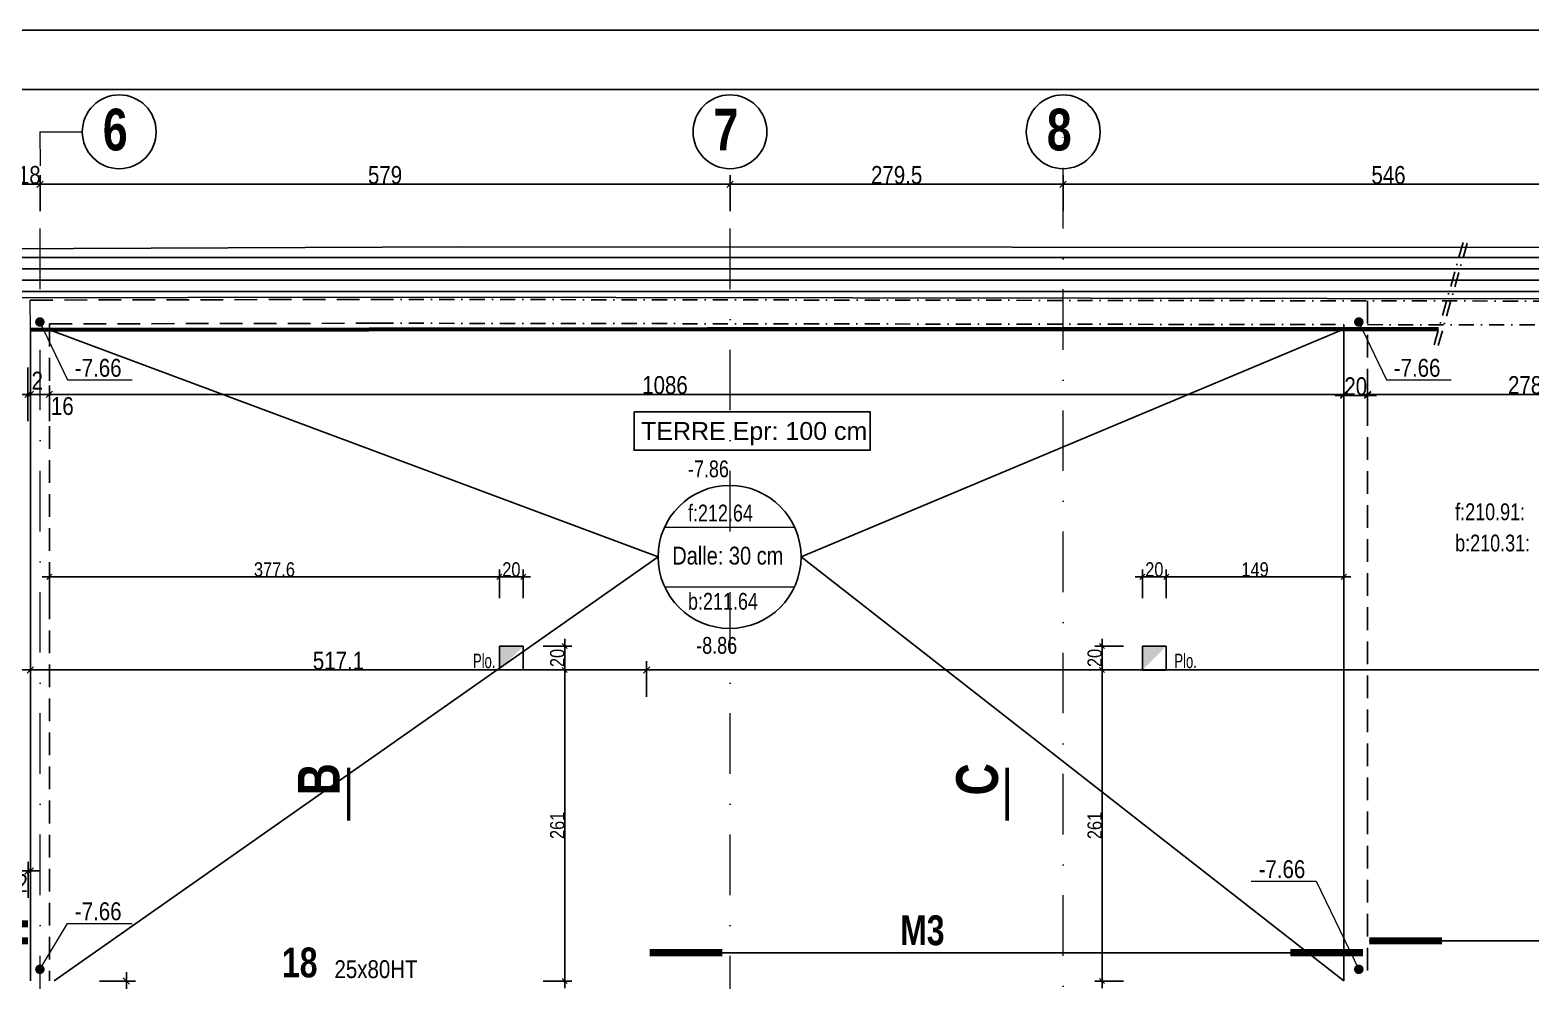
# Model space of a CAD drawing. Header units: millimetres. Extents: x 0 to 22237, y -21919 to -17719.
# Drawn here: x 17707 to 18966, y -18517 to -17719 of the extents above; entities that cross this region are included whole.
import ezdxf
from ezdxf.enums import TextEntityAlignment as Align

# ---------------------------------------------------------------- set-up
doc = ezdxf.new("R2010")
doc.units = ezdxf.units.MM
for name, pattern in [('CACHEX2', [19.05, 12.7, -6.35]), ('TIRETPT2', [12.7, 6.35, -3.175, 0, -3.175]), ('TIRETPTX2', [50.8, 25.4, -12.7, 0, -12.7])]:
    doc.linetypes.add(name, pattern=pattern)
for name, color, linetype in [('01-Cad  2', 1, 'Continuous'), ('01_cote_gen', 4, 'Continuous'), ('01_linteaux', 2, 'Continuous'), ('01_poch_murs', 253, 'Continuous'), ('01_resv', 32, 'Continuous'), ('01_texte', 230, 'Continuous'), ('AA_COTES', 2, 'Continuous')]:
    doc.layers.add(name, color=color, linetype=linetype)
for name, color, linetype, lineweight in [('01_murs_coup', 5, 'Continuous', 60), ('01_PIEUX', 5, 'Continuous', 60), ('01_tram_axes', 2, 'TIRETPTX2', 9)]:
    doc.layers.add(name, color=color, linetype=linetype, lineweight=lineweight)
doc.styles.add('ARIAL NA', font='ARIALN.TTF')
doc.styles.add('Arial Narrow', font='ARIALN.TTF')
doc.styles.add('Eurostile', font='')
doc.styles.add('impact', font='impact.ttf')
doc.styles.add('MATTE_TXT', font='arial.ttf')
doc.styles.add('STYLE2', font='ARIALN.TTF')
doc.styles.get('Eurostile').set_extended_font_data('Eurostile')
doc.dimstyles.new('JB50', dxfattribs={"dimscale": 0.1, "dimtxt": 150, "dimasz": 15, "dimexe": 0.1, "dimexo": 0.1, "dimgap": 0.09, "dimtad": 1, "dimdec": 1, "dimdsep": 46, "dimtxsty": 'STYLE2', "dimblk1": 'BOND_G', "dimblk2": 'BOND_D', "dimsah": 1, "dimcen": 1.5, "dimdle": 0.01, "dimse1": 1, "dimse2": 1, "dimclrd": 4, "dimclre": 2, "dimclrt": 6, "dimazin": 2, "dimtfac": 2.333333, "dimtdec": 1, "dimtix": 1, "dimtmove": 2, "dimatfit": 3, "dimldrblk": 'BOND_G', "dimfxl": 1, "dimtolj": 1, "dimtzin": 0, "dimarcsym": 0})
doc.dimstyles.new('JB50res', dxfattribs={"dimscale": 0.1, "dimtxt": 120, "dimasz": 12, "dimexe": 0.1, "dimexo": 0.1, "dimgap": 0.09, "dimtad": 1, "dimdec": 1, "dimdsep": 46, "dimtxsty": 'STYLE2', "dimblk1": 'BOND_G', "dimblk2": 'BOND_D', "dimsah": 1, "dimcen": 1.5, "dimdle": 0.01, "dimse1": 1, "dimse2": 1, "dimclrd": 4, "dimclre": 2, "dimclrt": 6, "dimazin": 2, "dimtfac": 2.333333, "dimtdec": 1, "dimtix": 1, "dimtmove": 2, "dimatfit": 3, "dimldrblk": 'BOND_G', "dimfxl": 1, "dimtolj": 1, "dimtzin": 0, "dimarcsym": 0})
pattern_1 = [(180, (2504.089, -18786.225), (-2e-15, -9.525), [])]

# ---------------------------------------------------------------- blocks, each defined once
blk = doc.blocks.new('BOND_G')
at = {"layer": 'AA_COTES', "color": 0}
for p, q in [((0, -5), (0, 15)), ((5, 0), (-5, 0)), ((1.77, 1.77), (-1.77, -1.77))]:
    blk.add_line(p, q, dxfattribs=at)
blk = doc.blocks.new('BOND_D')
at = {"layer": 'AA_COTES', "color": 0}
for p, q in [((5, 0), (-5, 0)), ((-1.77, -1.77), (1.77, 1.77)), ((0, 5), (0, -15))]:
    blk.add_line(p, q, dxfattribs=at)
blk = doc.blocks.new('*D1650')
at = {"layer": '01_cote_gen', "color": 4, "lineweight": -2, "transparency": 16777216}
blk.add_line((18575.2, -17848.4), (19118.2, -17848.4), dxfattribs=at)
at = {"layer": 'Defpoints', "color": 0, "transparency": 16777216}
for p in [(19119.7, -17848.4), (18573.7, -17870.9), (19119.7, -17877.6)]:
    blk.add_point(p, dxfattribs=at)
at = {"layer": '01_cote_gen', "color": 4, "lineweight": -2, "transparency": 16777216, "xscale": 1.5, "yscale": 1.5, "zscale": 1.5, "rotation": 180}
blk.add_blockref('BOND_G', (18573.7, -17848.4), dxfattribs=at)
at = {"layer": '01_cote_gen', "color": 4, "lineweight": -2, "transparency": 16777216, "xscale": 1.5, "yscale": 1.5, "zscale": 1.5}
blk.add_blockref('BOND_D', (19119.7, -17848.4), dxfattribs=at)
at = {"layer": '01_cote_gen', "color": 6, "transparency": 16777216, "insert": (18846.7, -17840.7), "char_height": 15, "attachment_point": 5, "style": 'STYLE2'}
blk.add_mtext('\\A1;546', dxfattribs=at)
blk = doc.blocks.new('*D1642')
at = {"layer": '01_cote_gen', "color": 4, "lineweight": -2, "transparency": 16777216}
blk.add_line((17716.7, -17848.4), (18292.7, -17848.4), dxfattribs=at)
at = {"layer": 'Defpoints', "color": 0, "transparency": 16777216}
for p in [(18294.2, -17848.4), (17715.2, -17934.4), (18294.2, -17934.4)]:
    blk.add_point(p, dxfattribs=at)
at = {"layer": '01_cote_gen', "color": 4, "lineweight": -2, "transparency": 16777216, "xscale": 1.5, "yscale": 1.5, "zscale": 1.5, "rotation": 180}
blk.add_blockref('BOND_G', (17715.2, -17848.4), dxfattribs=at)
at = {"layer": '01_cote_gen', "color": 4, "lineweight": -2, "transparency": 16777216, "xscale": 1.5, "yscale": 1.5, "zscale": 1.5}
blk.add_blockref('BOND_D', (18294.2, -17848.4), dxfattribs=at)
at = {"layer": '01_cote_gen', "color": 6, "transparency": 16777216, "insert": (18004.7, -17840.7), "char_height": 15, "attachment_point": 5, "style": 'STYLE2'}
blk.add_mtext('\\A1;579', dxfattribs=at)
blk = doc.blocks.new('*D1643')
at = {"layer": '01_cote_gen', "color": 4, "lineweight": -2, "transparency": 16777216}
blk.add_line((17698.7, -17848.4), (17713.7, -17848.4), dxfattribs=at)
at = {"layer": 'Defpoints', "color": 0, "transparency": 16777216}
for p in [(17715.2, -17848.4), (17715.2, -17855.9), (17697.2, -17870.9)]:
    blk.add_point(p, dxfattribs=at)
at = {"layer": '01_cote_gen', "color": 4, "lineweight": -2, "transparency": 16777216, "xscale": 1.5, "yscale": 1.5, "zscale": 1.5, "rotation": 180}
blk.add_blockref('BOND_G', (17697.2, -17848.4), dxfattribs=at)
at = {"layer": '01_cote_gen', "color": 4, "lineweight": -2, "transparency": 16777216, "xscale": 1.5, "yscale": 1.5, "zscale": 1.5}
blk.add_blockref('BOND_D', (17715.2, -17848.4), dxfattribs=at)
at = {"layer": '01_cote_gen', "color": 6, "transparency": 16777216, "insert": (17706.2, -17840.7), "char_height": 15, "attachment_point": 5, "style": 'STYLE2'}
blk.add_mtext('\\A1;18', dxfattribs=at)
blk = doc.blocks.new('*D1644')
at = {"layer": '01_cote_gen', "color": 4, "lineweight": -2, "transparency": 16777216}
blk.add_line((18295.7, -17848.4), (18572.2, -17848.4), dxfattribs=at)
at = {"layer": 'Defpoints', "color": 0, "transparency": 16777216}
for p in [(18573.7, -17848.4), (18294.2, -17860.5), (18573.7, -17860.5)]:
    blk.add_point(p, dxfattribs=at)
at = {"layer": '01_cote_gen', "color": 4, "lineweight": -2, "transparency": 16777216, "xscale": 1.5, "yscale": 1.5, "zscale": 1.5, "rotation": 180}
blk.add_blockref('BOND_G', (18294.2, -17848.4), dxfattribs=at)
at = {"layer": '01_cote_gen', "color": 4, "lineweight": -2, "transparency": 16777216, "xscale": 1.5, "yscale": 1.5, "zscale": 1.5}
blk.add_blockref('BOND_D', (18573.7, -17848.4), dxfattribs=at)
at = {"layer": '01_cote_gen', "color": 6, "transparency": 16777216, "insert": (18434, -17840.7), "char_height": 15, "attachment_point": 5, "style": 'STYLE2'}
blk.add_mtext('\\A1;279.5', dxfattribs=at)
blk = doc.blocks.new('*D1645')
at = {"layer": '01_cote_gen', "color": 4, "lineweight": -2, "transparency": 16777216}
blk.add_line((16313.7, -18424.6), (17703.7, -18424.6), dxfattribs=at)
at = {"layer": 'Defpoints', "color": 0, "transparency": 16777216}
for p in [(17705.2, -18424.6), (17705.2, -18467.6), (16312.2, -18477.1)]:
    blk.add_point(p, dxfattribs=at)
at = {"layer": '01_cote_gen', "color": 4, "lineweight": -2, "transparency": 16777216, "xscale": 1.5, "yscale": 1.5, "zscale": 1.5, "rotation": 180}
blk.add_blockref('BOND_G', (16312.2, -18424.6), dxfattribs=at)
at = {"layer": '01_cote_gen', "color": 4, "lineweight": -2, "transparency": 16777216, "xscale": 1.5, "yscale": 1.5, "zscale": 1.5}
blk.add_blockref('BOND_D', (17705.2, -18424.6), dxfattribs=at)
at = {"layer": '01_cote_gen', "color": 6, "transparency": 16777216, "insert": (17008.7, -18416.9), "char_height": 15, "attachment_point": 5, "style": 'STYLE2'}
blk.add_mtext('\\A1;1393', dxfattribs=at)
blk = doc.blocks.new('*D1576')
at = {"layer": '01_cote_gen', "color": 4, "lineweight": -2, "transparency": 16777216}
for p, q in [((17703.7, -18424.6), (17702.2, -18424.6)), ((17707.2, -18424.6), (17705.2, -18424.6)), ((17708.7, -18424.6), (17710.2, -18424.6))]:
    blk.add_line(p, q, dxfattribs=at)
at = {"layer": 'Defpoints', "color": 0, "transparency": 16777216}
for p in [(17705.2, -18424.6), (17705.2, -18436.3), (17707.2, -18436.3)]:
    blk.add_point(p, dxfattribs=at)
at = {"layer": '01_cote_gen', "color": 4, "lineweight": -2, "transparency": 16777216, "xscale": 1.5, "yscale": 1.5, "zscale": 1.5}
blk.add_blockref('BOND_D', (17705.2, -18424.6), dxfattribs=at)
at = {"layer": '01_cote_gen', "color": 4, "lineweight": -2, "transparency": 16777216, "xscale": 1.5, "yscale": 1.5, "zscale": 1.5, "rotation": 180}
blk.add_blockref('BOND_G', (17707.2, -18424.6), dxfattribs=at)
at = {"layer": '01_cote_gen', "color": 6, "transparency": 16777216, "insert": (17700.2, -18434.9), "char_height": 15, "attachment_point": 5, "style": 'STYLE2'}
blk.add_mtext('\\A1;2', dxfattribs=at)
blk = doc.blocks.new('*D1691')
at = {"layer": '01_cote_gen', "color": 4, "lineweight": -2, "transparency": 16777216}
blk.add_line((17787.7, -18518.5), (17787.7, -18540.5), dxfattribs=at)
at = {"layer": 'Defpoints', "color": 0, "transparency": 16777216}
for p in [(17776, -18517), (17776, -18542), (17787.7, -18542)]:
    blk.add_point(p, dxfattribs=at)
at = {"layer": '01_cote_gen', "color": 4, "lineweight": -2, "transparency": 16777216, "xscale": 1.5, "yscale": 1.5, "zscale": 1.5}
for name, p, rotation in [('BOND_G', (17787.7, -18517), 90), ('BOND_D', (17787.7, -18542), 270)]:
    blk.add_blockref(name, p, dxfattribs=dict(at, rotation=rotation))
at = {"layer": '01_cote_gen', "color": 6, "transparency": 16777216, "insert": (17804, -18565.2), "char_height": 15, "attachment_point": 5, "rotation": 90, "style": 'STYLE2'}
blk.add_mtext('\\A1;25', dxfattribs=at)
blk = doc.blocks.new('*D1720')
at = {"layer": '01_cote_gen', "color": 4, "lineweight": -2, "transparency": 16777216}
blk.add_line((17690.5, -18024.7), (17703.6, -18024.7), dxfattribs=at)
at = {"layer": 'Defpoints', "color": 0, "transparency": 16777216}
for p in [(17689, -18021.2), (17705.1, -18021.2), (17705.1, -18024.7)]:
    blk.add_point(p, dxfattribs=at)
at = {"layer": '01_cote_gen', "color": 4, "lineweight": -2, "transparency": 16777216, "xscale": 1.5, "yscale": 1.5, "zscale": 1.5, "rotation": 180}
blk.add_blockref('BOND_G', (17689, -18024.7), dxfattribs=at)
at = {"layer": '01_cote_gen', "color": 4, "lineweight": -2, "transparency": 16777216, "xscale": 1.5, "yscale": 1.5, "zscale": 1.5}
blk.add_blockref('BOND_D', (17705.1, -18024.7), dxfattribs=at)
at = {"layer": '01_cote_gen', "color": 6, "lineweight": 0, "transparency": 16777216, "insert": (17678.9, -18034.1), "char_height": 15, "attachment_point": 5, "style": 'STYLE2'}
blk.add_mtext('\\A1;16', dxfattribs=at)
blk = doc.blocks.new('*D1721')
at = {"layer": '01_cote_gen', "color": 4, "lineweight": -2, "transparency": 16777216}
blk.add_line((17708.6, -18024.7), (17721.6, -18024.7), dxfattribs=at)
at = {"layer": 'Defpoints', "color": 0, "transparency": 16777216}
for p in [(17707.1, -18029.6), (17723.1, -18024.7), (17723.1, -18029.6)]:
    blk.add_point(p, dxfattribs=at)
at = {"layer": '01_cote_gen', "color": 4, "lineweight": -2, "transparency": 16777216, "xscale": 1.5, "yscale": 1.5, "zscale": 1.5, "rotation": 180}
blk.add_blockref('BOND_G', (17707.1, -18024.7), dxfattribs=at)
at = {"layer": '01_cote_gen', "color": 4, "lineweight": -2, "transparency": 16777216, "xscale": 1.5, "yscale": 1.5, "zscale": 1.5}
blk.add_blockref('BOND_D', (17723.1, -18024.7), dxfattribs=at)
at = {"layer": '01_cote_gen', "color": 6, "lineweight": 0, "transparency": 16777216, "insert": (17733.9, -18034.6), "char_height": 15, "attachment_point": 5, "style": 'STYLE2'}
blk.add_mtext('\\A1;16', dxfattribs=at)
blk = doc.blocks.new('*D1620')
at = {"layer": '01_cote_gen', "color": 4, "lineweight": -2, "transparency": 16777216}
for p, q in [((17703.6, -18024.7), (17702.1, -18024.7)), ((17705.1, -18024.7), (17707.1, -18024.7)), ((17708.6, -18024.7), (17710.1, -18024.7))]:
    blk.add_line(p, q, dxfattribs=at)
at = {"layer": 'Defpoints', "color": 0, "transparency": 16777216}
for p in [(17705.1, -18020.9), (17707.1, -18020.9), (17707.1, -18024.7)]:
    blk.add_point(p, dxfattribs=at)
at = {"layer": '01_cote_gen', "color": 4, "lineweight": -2, "transparency": 16777216, "xscale": 1.5, "yscale": 1.5, "zscale": 1.5}
blk.add_blockref('BOND_G', (17705.1, -18024.7), dxfattribs=at)
at = {"layer": '01_cote_gen', "color": 4, "lineweight": -2, "transparency": 16777216, "xscale": 1.5, "yscale": 1.5, "zscale": 1.5, "rotation": 180}
blk.add_blockref('BOND_D', (17707.1, -18024.7), dxfattribs=at)
at = {"layer": '01_cote_gen', "color": 6, "lineweight": 0, "transparency": 16777216, "insert": (17712.9, -18013.2), "char_height": 15, "attachment_point": 5, "style": 'STYLE2'}
blk.add_mtext('\\A1;2', dxfattribs=at)
blk = doc.blocks.new('*D1722')
at = {"layer": '01_cote_gen', "color": 4, "lineweight": -2, "transparency": 16777216}
blk.add_line((18810.7, -18025.6), (18827.7, -18025.6), dxfattribs=at)
at = {"layer": 'Defpoints', "color": 0, "transparency": 16777216}
for p in [(18829.2, -18025.6), (18829.2, -18068.9), (18809.2, -18085.3)]:
    blk.add_point(p, dxfattribs=at)
at = {"layer": '01_cote_gen', "color": 4, "lineweight": -2, "transparency": 16777216, "xscale": 1.5, "yscale": 1.5, "zscale": 1.5, "rotation": 180}
blk.add_blockref('BOND_G', (18809.2, -18025.6), dxfattribs=at)
at = {"layer": '01_cote_gen', "color": 4, "lineweight": -2, "transparency": 16777216, "xscale": 1.5, "yscale": 1.5, "zscale": 1.5}
blk.add_blockref('BOND_D', (18829.2, -18025.6), dxfattribs=at)
at = {"layer": '01_cote_gen', "color": 6, "lineweight": 0, "transparency": 16777216, "insert": (18819.2, -18018), "char_height": 15, "attachment_point": 5, "style": 'STYLE2'}
blk.add_mtext('\\A1;20', dxfattribs=at)
blk = doc.blocks.new('*D1723')
at = {"layer": '01_cote_gen', "color": 4, "lineweight": -2, "transparency": 16777216}
blk.add_line((18830.7, -18024.7), (19106.2, -18024.7), dxfattribs=at)
at = {"layer": 'Defpoints', "color": 0, "transparency": 16777216}
for p in [(19107.7, -18024.7), (18829.2, -18068.9), (19107.7, -18067.2)]:
    blk.add_point(p, dxfattribs=at)
at = {"layer": '01_cote_gen', "color": 4, "lineweight": -2, "transparency": 16777216, "xscale": 1.5, "yscale": 1.5, "zscale": 1.5, "rotation": 180}
blk.add_blockref('BOND_G', (18829.2, -18024.7), dxfattribs=at)
at = {"layer": '01_cote_gen', "color": 4, "lineweight": -2, "transparency": 16777216, "xscale": 1.5, "yscale": 1.5, "zscale": 1.5}
blk.add_blockref('BOND_D', (19107.7, -18024.7), dxfattribs=at)
at = {"layer": '01_cote_gen', "color": 6, "lineweight": 0, "transparency": 16777216, "insert": (18968.5, -18017), "char_height": 15, "attachment_point": 5, "style": 'STYLE2'}
blk.add_mtext('\\A1;278.6', dxfattribs=at)
blk = doc.blocks.new('*D1732')
at = {"layer": '01_cote_gen', "color": 4, "lineweight": -2, "transparency": 16777216}
blk.add_line((17724.6, -18024.7), (18807.7, -18024.7), dxfattribs=at)
at = {"layer": 'Defpoints', "color": 0, "transparency": 16777216}
for p in [(18809.2, -18024.7), (17723.1, -18047.2), (18809.2, -18060)]:
    blk.add_point(p, dxfattribs=at)
at = {"layer": '01_cote_gen', "color": 4, "lineweight": -2, "transparency": 16777216, "xscale": 1.5, "yscale": 1.5, "zscale": 1.5, "rotation": 180}
blk.add_blockref('BOND_G', (17723.1, -18024.7), dxfattribs=at)
at = {"layer": '01_cote_gen', "color": 4, "lineweight": -2, "transparency": 16777216, "xscale": 1.5, "yscale": 1.5, "zscale": 1.5}
blk.add_blockref('BOND_D', (18809.2, -18024.7), dxfattribs=at)
at = {"layer": '01_cote_gen', "color": 6, "transparency": 16777216, "insert": (18239.6, -18017), "char_height": 15, "attachment_point": 5, "style": 'STYLE2'}
blk.add_mtext('\\A1;1086', dxfattribs=at)
blk = doc.blocks.new('*D2934')
at = {"layer": '01_cote_gen', "color": 4, "lineweight": -2, "transparency": 16777216}
blk.add_line((18225.7, -18256), (19813.7, -18256), dxfattribs=at)
at = {"layer": 'Defpoints', "color": 0, "transparency": 16777216}
for p in [(19815.2, -18256), (19815.2, -18278.5), (18224.2, -18485.7)]:
    blk.add_point(p, dxfattribs=at)
at = {"layer": '01_cote_gen', "color": 4, "lineweight": -2, "transparency": 16777216, "xscale": 1.5, "yscale": 1.5, "zscale": 1.5, "rotation": 180}
blk.add_blockref('BOND_G', (18224.2, -18256), dxfattribs=at)
at = {"layer": '01_cote_gen', "color": 4, "lineweight": -2, "transparency": 16777216, "xscale": 1.5, "yscale": 1.5, "zscale": 1.5}
blk.add_blockref('BOND_D', (19815.2, -18256), dxfattribs=at)
at = {"layer": '01_cote_gen', "color": 6, "transparency": 16777216, "insert": (19019.7, -18248.3), "char_height": 15, "attachment_point": 5, "style": 'STYLE2'}
blk.add_mtext('\\A1;1591', dxfattribs=at)
blk = doc.blocks.new('*D3128')
at = {"layer": '01_resv', "color": 4, "lineweight": -2, "transparency": 16777216}
blk.add_line((17724.3, -18177.8), (18099.5, -18177.8), dxfattribs=at)
at = {"layer": 'Defpoints', "color": 0, "transparency": 16777216}
for p in [(17723.1, -18172.8), (18100.7, -18177.8), (18100.7, -18245.9)]:
    blk.add_point(p, dxfattribs=at)
at = {"layer": '01_resv', "color": 4, "lineweight": -2, "transparency": 16777216, "xscale": 1.2, "yscale": 1.2, "zscale": 1.2, "rotation": 180}
blk.add_blockref('BOND_G', (17723.1, -18177.8), dxfattribs=at)
at = {"layer": '01_resv', "color": 4, "lineweight": -2, "transparency": 16777216, "xscale": 1.2, "yscale": 1.2, "zscale": 1.2}
blk.add_blockref('BOND_D', (18100.7, -18177.8), dxfattribs=at)
at = {"layer": '01_resv', "color": 6, "transparency": 16777216, "insert": (17911.9, -18171.7), "char_height": 12, "attachment_point": 5, "style": 'STYLE2'}
blk.add_mtext('\\A1;377.6', dxfattribs=at)
blk = doc.blocks.new('*D3129')
at = {"layer": '01_resv', "color": 4, "lineweight": -2, "transparency": 16777216}
blk.add_line((18101.9, -18177.8), (18119.5, -18177.8), dxfattribs=at)
at = {"layer": 'Defpoints', "color": 0, "transparency": 16777216}
for p in [(18120.7, -18177.8), (18100.7, -18195.8), (18120.7, -18255.9)]:
    blk.add_point(p, dxfattribs=at)
at = {"layer": '01_resv', "color": 4, "lineweight": -2, "transparency": 16777216, "xscale": 1.2, "yscale": 1.2, "zscale": 1.2, "rotation": 180}
blk.add_blockref('BOND_G', (18100.7, -18177.8), dxfattribs=at)
at = {"layer": '01_resv', "color": 4, "lineweight": -2, "transparency": 16777216, "xscale": 1.2, "yscale": 1.2, "zscale": 1.2}
blk.add_blockref('BOND_D', (18120.7, -18177.8), dxfattribs=at)
at = {"layer": '01_resv', "color": 6, "transparency": 16777216, "insert": (18110.7, -18171.7), "char_height": 12, "attachment_point": 5, "style": 'STYLE2'}
blk.add_mtext('\\A1;20', dxfattribs=at)
blk = doc.blocks.new('*D3130')
at = {"layer": '01_resv', "color": 4, "lineweight": -2, "transparency": 16777216}
blk.add_line((18155.5, -18237.1), (18155.5, -18254.7), dxfattribs=at)
at = {"layer": 'Defpoints', "color": 0, "transparency": 16777216}
for p in [(18120.7, -18235.9), (18120.7, -18255.9), (18155.5, -18255.9)]:
    blk.add_point(p, dxfattribs=at)
at = {"layer": '01_resv', "color": 4, "lineweight": -2, "transparency": 16777216, "xscale": 1.2, "yscale": 1.2, "zscale": 1.2}
for name, p, rotation in [('BOND_G', (18155.5, -18235.9), 90), ('BOND_D', (18155.5, -18255.9), 270)]:
    blk.add_blockref(name, p, dxfattribs=dict(at, rotation=rotation))
at = {"layer": '01_resv', "color": 6, "transparency": 16777216, "insert": (18149.3, -18245.9), "char_height": 12, "attachment_point": 5, "rotation": 90, "style": 'STYLE2'}
blk.add_mtext('\\A1;20', dxfattribs=at)
blk = doc.blocks.new('*D3131')
at = {"layer": '01_resv', "color": 4, "lineweight": -2, "transparency": 16777216}
blk.add_line((18155.5, -18257.1), (18155.5, -18515.8), dxfattribs=at)
at = {"layer": 'Defpoints', "color": 0, "transparency": 16777216}
for p in [(18137.5, -18255.9), (18145.6, -18517), (18155.5, -18517)]:
    blk.add_point(p, dxfattribs=at)
at = {"layer": '01_resv', "color": 4, "lineweight": -2, "transparency": 16777216, "xscale": 1.2, "yscale": 1.2, "zscale": 1.2}
for name, p, rotation in [('BOND_G', (18155.5, -18255.9), 90), ('BOND_D', (18155.5, -18517), 270)]:
    blk.add_blockref(name, p, dxfattribs=dict(at, rotation=rotation))
at = {"layer": '01_resv', "color": 6, "transparency": 16777216, "insert": (18149.3, -18386.4), "char_height": 12, "attachment_point": 5, "rotation": 90, "style": 'STYLE2'}
blk.add_mtext('\\A1;261', dxfattribs=at)
blk = doc.blocks.new('*D3132')
at = {"layer": '01_resv', "color": 4, "lineweight": -2, "transparency": 16777216}
blk.add_line((18641.4, -18177.8), (18659, -18177.8), dxfattribs=at)
at = {"layer": 'Defpoints', "color": 0, "transparency": 16777216}
for p in [(18660.2, -18177.8), (18640.2, -18235.9), (18660.2, -18235.9)]:
    blk.add_point(p, dxfattribs=at)
at = {"layer": '01_resv', "color": 4, "lineweight": -2, "transparency": 16777216, "xscale": 1.2, "yscale": 1.2, "zscale": 1.2, "rotation": 180}
blk.add_blockref('BOND_G', (18640.2, -18177.8), dxfattribs=at)
at = {"layer": '01_resv', "color": 4, "lineweight": -2, "transparency": 16777216, "xscale": 1.2, "yscale": 1.2, "zscale": 1.2}
blk.add_blockref('BOND_D', (18660.2, -18177.8), dxfattribs=at)
at = {"layer": '01_resv', "color": 6, "transparency": 16777216, "insert": (18650.2, -18171.7), "char_height": 12, "attachment_point": 5, "style": 'STYLE2'}
blk.add_mtext('\\A1;20', dxfattribs=at)
blk = doc.blocks.new('*D3133')
at = {"layer": '01_resv', "color": 4, "lineweight": -2, "transparency": 16777216}
blk.add_line((18661.4, -18177.8), (18808, -18177.8), dxfattribs=at)
at = {"layer": 'Defpoints', "color": 0, "transparency": 16777216}
for p in [(18809.2, -18177.8), (18660.2, -18189.7), (18809.2, -18186.5)]:
    blk.add_point(p, dxfattribs=at)
at = {"layer": '01_resv', "color": 4, "lineweight": -2, "transparency": 16777216, "xscale": 1.2, "yscale": 1.2, "zscale": 1.2, "rotation": 180}
blk.add_blockref('BOND_G', (18660.2, -18177.8), dxfattribs=at)
at = {"layer": '01_resv', "color": 4, "lineweight": -2, "transparency": 16777216, "xscale": 1.2, "yscale": 1.2, "zscale": 1.2}
blk.add_blockref('BOND_D', (18809.2, -18177.8), dxfattribs=at)
at = {"layer": '01_resv', "color": 6, "transparency": 16777216, "insert": (18734.7, -18171.7), "char_height": 12, "attachment_point": 5, "style": 'STYLE2'}
blk.add_mtext('\\A1;149', dxfattribs=at)
blk = doc.blocks.new('*D3134')
at = {"layer": '01_resv', "color": 4, "lineweight": -2, "transparency": 16777216}
blk.add_line((18606.3, -18515.8), (18606.3, -18257.2), dxfattribs=at)
at = {"layer": 'Defpoints', "color": 0, "transparency": 16777216}
for p in [(18606.3, -18256), (18660.2, -18256), (18629.3, -18517)]:
    blk.add_point(p, dxfattribs=at)
at = {"layer": '01_resv', "color": 4, "lineweight": -2, "transparency": 16777216, "xscale": 1.2, "yscale": 1.2, "zscale": 1.2}
for name, p, rotation in [('BOND_D', (18606.3, -18256), 90), ('BOND_G', (18606.3, -18517), 270)]:
    blk.add_blockref(name, p, dxfattribs=dict(at, rotation=rotation))
at = {"layer": '01_resv', "color": 6, "transparency": 16777216, "insert": (18600.2, -18386.5), "char_height": 12, "attachment_point": 5, "rotation": 90, "style": 'STYLE2'}
blk.add_mtext('\\A1;261', dxfattribs=at)
blk = doc.blocks.new('*D3135')
at = {"layer": '01_resv', "color": 4, "lineweight": -2, "transparency": 16777216}
blk.add_line((18606.3, -18254.8), (18606.3, -18237.1), dxfattribs=at)
at = {"layer": 'Defpoints', "color": 0, "transparency": 16777216}
for p in [(18606.3, -18235.9), (18640.2, -18235.9), (18624.3, -18256)]:
    blk.add_point(p, dxfattribs=at)
at = {"layer": '01_resv', "color": 4, "lineweight": -2, "transparency": 16777216, "xscale": 1.2, "yscale": 1.2, "zscale": 1.2}
for name, p, rotation in [('BOND_D', (18606.3, -18235.9), 90), ('BOND_G', (18606.3, -18256), 270)]:
    blk.add_blockref(name, p, dxfattribs=dict(at, rotation=rotation))
at = {"layer": '01_resv', "color": 6, "transparency": 16777216, "insert": (18600.2, -18245.9), "char_height": 12, "attachment_point": 5, "rotation": 90, "style": 'STYLE2'}
blk.add_mtext('\\A1;20', dxfattribs=at)
blk = doc.blocks.new('*D3422')
at = {"layer": '01_cote_gen', "color": 4, "lineweight": -2, "transparency": 16777216}
blk.add_line((17708.6, -18256), (18222.7, -18256), dxfattribs=at)
at = {"layer": 'Defpoints', "color": 0, "transparency": 16777216}
for p in [(18224.2, -18256), (17707.1, -18276.4), (18224.2, -18278.5)]:
    blk.add_point(p, dxfattribs=at)
at = {"layer": '01_cote_gen', "color": 4, "lineweight": -2, "transparency": 16777216, "xscale": 1.5, "yscale": 1.5, "zscale": 1.5, "rotation": 180}
blk.add_blockref('BOND_G', (17707.1, -18256), dxfattribs=at)
at = {"layer": '01_cote_gen', "color": 4, "lineweight": -2, "transparency": 16777216, "xscale": 1.5, "yscale": 1.5, "zscale": 1.5}
blk.add_blockref('BOND_D', (18224.2, -18256), dxfattribs=at)
at = {"layer": '01_cote_gen', "color": 6, "transparency": 16777216, "insert": (17965.6, -18248.3), "char_height": 15, "attachment_point": 5, "style": 'STYLE2'}
blk.add_mtext('\\A1;517.1', dxfattribs=at)

msp = doc.modelspace()

# ---------------------------------------------------------------- hatches: boundary and pattern name
at = {"layer": '01_poch_murs'}
h = msp.add_hatch(dxfattribs=at)
h.set_pattern_fill('ANSI31', color=256, scale=3, angle=135)
h.set_pattern_definition([(180, (2504.089, -18786.225), (-2e-15, -9.525), [])])
h.paths.add_polyline_path([(17697.14, -17902.47), (17118.14, -17904.97), (17118.14, -17946.69), (17491.19, -17944.06), (17697.14, -17943.64)])
h.paths.add_polyline_path([(17715.14, -17902.39), (17697.14, -17902.47), (17697.14, -17943.64), (17715.14, -17943.6)])
h.paths.add_polyline_path([(18294.14, -17901.25), (18067.19, -17900.87), (17715.14, -17902.39), (17715.14, -17943.6), (17999.19, -17943.02), (18294.14, -17943.02)])
h.paths.add_polyline_path([(18573.74, -17901.73), (18294.14, -17901.25), (18294.14, -17943.02), (18573.74, -17943.02)])
h.paths.add_polyline_path([(19119.74, -17902.65), (18573.74, -17901.73), (18573.74, -17943.02), (18834.36, -17943.02), (19119.74, -17943.96)])
h.paths.add_polyline_path([(19653.74, -17903.55), (19119.74, -17902.65), (19119.74, -17943.96), (19653.74, -17945.72)])
h.paths.add_polyline_path([(19933.74, -17904.03), (19653.74, -17903.55), (19653.74, -17945.72), (19672.09, -17945.78), (19933.74, -17945.59)])
h.paths.add_polyline_path([(20549.04, -17905.07), (19933.74, -17904.03), (19933.74, -17945.59), (20549.04, -17945.14)])
h.paths.add_polyline_path([(20696.74, -17905.32), (20549.04, -17905.07), (20549.04, -17945.14), (20696.74, -17945.03)])
h.paths.add_polyline_path([(21299.74, -17904.89), (20910.8, -17905.68), (20696.74, -17905.32), (20696.74, -17945.03), (20748.39, -17944.99), (21299.74, -17944.79)])
h.paths.add_polyline_path([(21317.74, -17904.85), (21299.74, -17904.89), (21299.74, -17944.79), (21317.74, -17944.79)])
h.paths.add_polyline_path([(19362, -17934.43), (19525.76, -17934.43), (19525.76, -17911.16), (19362, -17911.16)], flags=24)
h.paths.add_polyline_path([(22073.21, -17934.43), (22236.97, -17934.43), (22236.97, -17911.16), (22073.21, -17911.16)], flags=24)
h.paths.add_polyline_path([(21640.16, -17944.67), (21640.16, -17904.19), (21317.74, -17904.85), (21317.74, -17944.79)])
h = msp.add_hatch(dxfattribs=at)
h.set_pattern_fill('ANSI31', color=256, scale=3, angle=135)
h.set_pattern_definition([(180, (2504.089, -18786.225), (-2e-15, -9.525), [])])
h.paths.add_polyline_path([(17697.14, -17902.47), (17118.14, -17904.97), (17118.14, -17946.69), (17491.19, -17944.06), (17697.14, -17943.64)])
h.paths.add_polyline_path([(17715.14, -17902.39), (17697.14, -17902.47), (17697.14, -17943.64), (17715.14, -17943.6)])
h.paths.add_polyline_path([(18294.14, -17901.25), (18067.19, -17900.87), (17715.14, -17902.39), (17715.14, -17943.6), (17999.19, -17943.02), (18294.14, -17943.02)])
h.paths.add_polyline_path([(18573.74, -17901.73), (18294.14, -17901.25), (18294.14, -17943.02), (18573.74, -17943.02)])
h.paths.add_polyline_path([(19119.74, -17902.65), (18573.74, -17901.73), (18573.74, -17943.02), (18834.36, -17943.02), (19119.74, -17943.96)])
h.paths.add_polyline_path([(19653.74, -17903.55), (19119.74, -17902.65), (19119.74, -17943.96), (19653.74, -17945.72)])
h.paths.add_polyline_path([(19933.74, -17904.03), (19653.74, -17903.55), (19653.74, -17945.72), (19672.09, -17945.78), (19933.74, -17945.59)])
h.paths.add_polyline_path([(20549.04, -17905.07), (19933.74, -17904.03), (19933.74, -17945.59), (20549.04, -17945.14)])
h.paths.add_polyline_path([(20696.74, -17905.32), (20549.04, -17905.07), (20549.04, -17945.14), (20696.74, -17945.03)])
h.paths.add_polyline_path([(21299.74, -17904.89), (20910.8, -17905.68), (20696.74, -17905.32), (20696.74, -17945.03), (20748.39, -17944.99), (21299.74, -17944.79)])
h.paths.add_polyline_path([(21317.74, -17904.85), (21299.74, -17904.89), (21299.74, -17944.79), (21317.74, -17944.79)])
h.paths.add_polyline_path([(19362, -17934.43), (19525.76, -17934.43), (19525.76, -17911.16), (19362, -17911.16)], flags=24)
h.paths.add_polyline_path([(22073.21, -17934.43), (22236.97, -17934.43), (22236.97, -17911.16), (22073.21, -17911.16)], flags=24)
h.paths.add_polyline_path([(21640.16, -17944.67), (21640.16, -17904.19), (21317.74, -17904.85), (21317.74, -17944.79)])
h = msp.add_hatch(dxfattribs=at)
h.set_pattern_fill('ANSI31', color=256, scale=3, angle=135)
h.set_pattern_definition(pattern_1)
h.paths.add_polyline_path([(17697.14, -17902.47), (17118.14, -17904.97), (17118.14, -17946.69), (17491.19, -17944.06), (17697.14, -17943.64)])
h.paths.add_polyline_path([(17715.14, -17902.39), (17697.14, -17902.47), (17697.14, -17943.64), (17715.14, -17943.6)])
h.paths.add_polyline_path([(18294.14, -17901.25), (18067.19, -17900.87), (17715.14, -17902.39), (17715.14, -17943.6), (17999.19, -17943.02), (18294.14, -17943.02)])
h.paths.add_polyline_path([(18573.74, -17901.73), (18294.14, -17901.25), (18294.14, -17943.02), (18573.74, -17943.02)])
h.paths.add_polyline_path([(19119.74, -17902.65), (18573.74, -17901.73), (18573.74, -17943.02), (18834.36, -17943.02), (19119.74, -17943.96)])
h.paths.add_polyline_path([(19653.74, -17903.55), (19119.74, -17902.65), (19119.74, -17943.96), (19653.74, -17945.72)])
h.paths.add_polyline_path([(19933.74, -17904.03), (19653.74, -17903.55), (19653.74, -17945.72), (19672.09, -17945.78), (19933.74, -17945.59)])
h.paths.add_polyline_path([(20549.04, -17905.07), (19933.74, -17904.03), (19933.74, -17945.59), (20549.04, -17945.14)])
h.paths.add_polyline_path([(20696.74, -17905.32), (20549.04, -17905.07), (20549.04, -17945.14), (20696.74, -17945.03)])
h.paths.add_polyline_path([(21299.74, -17904.89), (20910.8, -17905.68), (20696.74, -17905.32), (20696.74, -17945.03), (20748.39, -17944.99), (21299.74, -17944.79)])
h.paths.add_polyline_path([(21317.74, -17904.85), (21299.74, -17904.89), (21299.74, -17944.79), (21317.74, -17944.79)])
h.paths.add_polyline_path([(19362, -17934.43), (19525.76, -17934.43), (19525.76, -17911.16), (19362, -17911.16)], flags=24)
h.paths.add_polyline_path([(22073.21, -17934.43), (22236.97, -17934.43), (22236.97, -17911.16), (22073.21, -17911.16)], flags=24)
h.paths.add_polyline_path([(21640.16, -17944.67), (21640.16, -17904.19), (21317.74, -17904.85), (21317.74, -17944.79)])
h = msp.add_hatch(dxfattribs=at)
h.set_pattern_fill('ANSI31', color=256, scale=3, angle=135)
h.set_pattern_definition(pattern_1)
h.paths.add_polyline_path([(17697.14, -17902.47), (17118.14, -17904.97), (17118.14, -17946.69), (17491.19, -17944.06), (17697.14, -17943.64)])
h.paths.add_polyline_path([(17715.14, -17902.39), (17697.14, -17902.47), (17697.14, -17943.64), (17715.14, -17943.6)])
h.paths.add_polyline_path([(18294.14, -17901.25), (18067.19, -17900.87), (17715.14, -17902.39), (17715.14, -17943.6), (17999.19, -17943.02), (18294.14, -17943.02)])
h.paths.add_polyline_path([(18573.74, -17901.73), (18294.14, -17901.25), (18294.14, -17943.02), (18573.74, -17943.02)])
h.paths.add_polyline_path([(19119.74, -17902.65), (18573.74, -17901.73), (18573.74, -17943.02), (18834.36, -17943.02), (19119.74, -17943.96)])
h.paths.add_polyline_path([(19653.74, -17903.55), (19119.74, -17902.65), (19119.74, -17943.96), (19653.74, -17945.72)])
h.paths.add_polyline_path([(19933.74, -17904.03), (19653.74, -17903.55), (19653.74, -17945.72), (19672.09, -17945.78), (19933.74, -17945.59)])
h.paths.add_polyline_path([(20549.04, -17905.07), (19933.74, -17904.03), (19933.74, -17945.59), (20549.04, -17945.14)])
h.paths.add_polyline_path([(20696.74, -17905.32), (20549.04, -17905.07), (20549.04, -17945.14), (20696.74, -17945.03)])
h.paths.add_polyline_path([(21299.74, -17904.89), (20910.8, -17905.68), (20696.74, -17905.32), (20696.74, -17945.03), (20748.39, -17944.99), (21299.74, -17944.79)])
h.paths.add_polyline_path([(21317.74, -17904.85), (21299.74, -17904.89), (21299.74, -17944.79), (21317.74, -17944.79)])
h.paths.add_polyline_path([(19362, -17934.43), (19525.76, -17934.43), (19525.76, -17911.16), (19362, -17911.16)], flags=24)
h.paths.add_polyline_path([(22073.21, -17934.43), (22236.97, -17934.43), (22236.97, -17911.16), (22073.21, -17911.16)], flags=24)
h.paths.add_polyline_path([(21640.16, -17944.67), (21640.16, -17904.19), (21317.74, -17904.85), (21317.74, -17944.79)])

# ---------------------------------------------------------------- linework, layer by layer
at = {"layer": '01-Cad  2'}
for p, q in [((21690.16, -17718.97), (11550.16, -17718.97)), ((21640.16, -17768.97), (11600.16, -17768.97))]:
    msp.add_line(p, q, dxfattribs=at)
at = {"layer": '01_cote_gen', "color": 2, "linetype": 'TIRETPT2', "ltscale": 2}
for p, q in [((18909.25, -17897.36), (18884.62, -17984.6)), ((18912.67, -17897.85), (18888.04, -17985.09)), ((17999.19, -17945.02), (20748.4, -17948.99)), ((17999.16, -17965.02), (18809.17, -17966.19)), ((18829.17, -17966.22), (19740.77, -17967.53))]:
    msp.add_line(p, q, dxfattribs=at)
at = {"layer": '01_linteaux'}
for p, q in [((18067.19, -17900.87), (16979.59, -17905.57)), ((18067.19, -17900.87), (16979.59, -17905.57)), ((18067.19, -17900.87), (20748.38, -17902.99)), ((17491.19, -17944.06), (17999.19, -17943.02)), ((17491.19, -17944.06), (17999.19, -17943.02)), ((17999.19, -17943.02), (20748.4, -17946.99)), ((17707.08, -18516.96), (17707.08, -17970.62)), ((18809.17, -17966.19), (18809.17, -18516.96))]:
    msp.add_line(p, q, dxfattribs=at)
at = {"layer": '01_linteaux', "linetype": 'CACHEX2', "ltscale": 1.5}
for p, q in [((17707.03, -17945.62), (17999.19, -17945.02)), ((18829.17, -17946.22), (18829.17, -18516.96)), ((17723.13, -17965.59), (17999.23, -17965.02)), ((17723.13, -17965.59), (17723.13, -18516.96))]:
    msp.add_line(p, q, dxfattribs=at)
at = {"layer": '01_murs_coup'}
for p, q in [((17707.08, -17970.62), (18275.14, -17970.05)), ((18275.14, -17970.05), (18809.17, -17970.02)), ((18809.17, -17970.02), (18888.74, -17970.02))]:
    msp.add_line(p, q, dxfattribs=at)
at = {"layer": '01_murs_coup', "linetype": 'Continuous', "lineweight": 5}
for p, q in [((18239.28, -18136.02), (18348.3, -18136.02)), ((18239.28, -18136.02), (18348.3, -18136.02)), ((18239.28, -18186.17), (18348.3, -18186.17)), ((18239.28, -18186.17), (18348.3, -18186.17))]:
    msp.add_line(p, q, dxfattribs=at)
at = {"layer": '01_PIEUX', "linetype": 'Continuous', "lineweight": 5}
msp.add_line((17707.08, -17970.62), (17707.03, -17945.62), dxfattribs=at)
at = {"layer": '01_resv'}
for p, q in [((18100.7, -18255.93), (18100.7, -18235.93)), ((18100.7, -18235.93), (18120.7, -18235.93)), ((18100.7, -18255.93), (18100.7, -18235.93)), ((18120.7, -18235.93), (18120.7, -18255.93)), ((18640.19, -18256.03), (18640.19, -18235.93)), ((18640.19, -18235.93), (18660.19, -18235.93)), ((18640.19, -18256.03), (18640.19, -18235.93)), ((18660.19, -18235.93), (18660.19, -18256.03)), ((18110.7, -18255.93), (18100.7, -18255.93)), ((18120.7, -18255.93), (18100.7, -18255.93)), ((18120.7, -18255.93), (18110.7, -18255.93)), ((18650.19, -18256.03), (18640.19, -18256.03)), ((18660.19, -18256.03), (18640.19, -18256.03)), ((18660.19, -18256.03), (18650.19, -18256.03))]:
    msp.add_line(p, q, dxfattribs=at)
for points in [[(18100.7, -18255.93), (18100.7, -18235.93), (18120.7, -18235.93)], [(18640.19, -18256.03), (18640.19, -18235.93), (18660.19, -18235.93)]]:
    msp.add_solid(points, dxfattribs=at)
at = {"layer": '01_texte', "lineweight": 0}
for p, q in [((17715.1, -17964), (17738.3, -18012.56)), ((18821.77, -17964), (18844.97, -18012.56)), ((17738.3, -18012.56), (17792.62, -18012.56)), ((18844.97, -18012.56), (18899.28, -18012.56)), ((18731.55, -18433.22), (18785.87, -18433.22)), ((18785.87, -18433.22), (18821.77, -18507.19)), ((17715.1, -18507.19), (17738.3, -18468.59)), ((17738.3, -18468.59), (17792.62, -18468.59))]:
    msp.add_line(p, q, dxfattribs=at)
at = {"layer": '01_texte'}
for p, q in [((18233.79, -18161.1), (17723.03, -17970.59)), ((18233.79, -18161.1), (17723.03, -17970.59)), ((18353.79, -18161.1), (18809.17, -17970.02)), ((18353.79, -18161.1), (18809.17, -17970.02)), ((18233.79, -18161.1), (17727.08, -18516.96)), ((18233.79, -18161.1), (17727.08, -18516.96)), ((18353.79, -18161.1), (18809.17, -18516.96)), ((18353.79, -18161.1), (18809.17, -18516.96)), ((19125.94, -18483.3), (18830.6, -18483.3)), ((18825.28, -18493.24), (18226.77, -18493.24))]:
    msp.add_line(p, q, dxfattribs=at)
at = {"layer": '01_texte', "lineweight": 0, "const_width": 4}
for points in [[(17713.1, -17964, 1), (17717.1, -17964, 1)], [(18819.77, -17964, 1), (18823.77, -17964, 1)], [(17713.1, -18507.19, 1), (17717.1, -18507.19, 1)], [(18819.77, -18507.19, 1), (18823.77, -18507.19, 1)]]:
    msp.add_lwpolyline(points, format="xyb", close=True, dxfattribs=at)
at = {"layer": '01_texte'}
msp.add_lwpolyline([(18213.6, -18039.33), (18411.68, -18039.33), (18411.68, -18071.62), (18213.6, -18071.62)], close=True, dxfattribs=at)
msp.add_lwpolyline([(18213.6, -18039.33), (18411.68, -18039.33), (18411.68, -18071.62), (18213.6, -18071.62)], close=True, dxfattribs=at)
for points, const_width in [([(17974.21, -18338.08), (17974.21, -18382.34)], 3), ([(18526.62, -18338.08), (18526.62, -18382.34)], 3), ([(17705.15, -18469.03), (17641.14, -18469.03)], 6), ([(17705.08, -18483.3), (17641.07, -18483.3)], 6), ([(18830.6, -18483.3), (18891.66, -18483.3)], 6), ([(18830.6, -18483.3), (18885.49, -18483.3)], 3), ([(18226.77, -18493.24), (18287.83, -18493.24)], 6), ([(18226.77, -18493.24), (18281.66, -18493.24)], 3), ([(18764.22, -18493.24), (18825.28, -18493.24)], 6)]:
    msp.add_lwpolyline(points, dxfattribs=dict(at, const_width=const_width))
for centre, radius in [((17781.66, -17804.39), 30.98), ((18294.14, -17804.39), 30.98), ((18573.74, -17804.39), 30.98), ((18293.79, -18161.1), 60), ((18293.79, -18161.1), 60)]:
    msp.add_circle(centre, radius, dxfattribs=at)
at = {"layer": '01_tram_axes', "color": 253, "ltscale": 2}
for p, q in [((18573.24, -20326.32), (18573.74, -17784.57)), ((17715.25, -20377.12), (17715.22, -17835.37)), ((18294.25, -20377.12), (18294.22, -17835.37))]:
    msp.add_line(p, q, dxfattribs=at)
at = {"layer": '01_tram_axes', "ltscale": 2}
for q in [(17750.68, -17804.39), (17715.22, -17832.93)]:
    msp.add_line((17715.14, -17804.39), q, dxfattribs=at)

# ---------------------------------------------------------------- texts
at = {"layer": '01_texte', "style": 'impact'}
for s, p in [('6', (17778.32, -17802.51)), ('7', (18290.8, -17802.51)), ('8', (18570.4, -17802.51))]:
    msp.add_text(s, height=35, dxfattribs=at).set_placement(p, align=Align.MIDDLE_CENTER)
at = {"layer": '01_texte', "style": 'Arial Narrow'}
for s, p in [('-7.66', (17744.46, -18009.94)), ('-7.66', (18851.12, -18009.94)), ('-7.66', (18737.71, -18430.6)), ('-7.66', (17744.46, -18465.97)), ('25x80HT', (17962.27, -18514.55))]:
    msp.add_text(s, height=15, rotation=0, dxfattribs=at).set_placement(p)
at = {"layer": '01_texte', "style": 'MATTE_TXT'}
msp.add_text('TERRE Epr: 100 cm', height=15, dxfattribs=at).set_placement((18219.57, -18062.93))
msp.add_text('TERRE Epr: 100 cm', height=15, dxfattribs=at).set_placement((18219.57, -18062.93))
at = {"layer": '01_texte', "style": 'Eurostile', "width": 0.8}
for s, p in [('-7.86', (18258.88, -18094.28)), ('-7.86', (18258.88, -18094.28)), ('f:212.64', (18258.88, -18131.32)), ('f:212.64', (18258.88, -18131.32)), ('f:210.91:', (18902.62, -18130.28)), ('b:210.31:', (18902.62, -18156.5)), ('b:211.64', (18258.88, -18205.39)), ('b:211.64', (18258.88, -18205.39)), ('-8.86', (18265.77, -18242.4))]:
    msp.add_text(s, height=14.097, rotation=0, dxfattribs=at).set_placement(p)
at = {"layer": '01_texte', "width": 0.8}
for s, height, style, p in [('Dalle: 30 cm', 15, 'MATTE_TXT', (18292.3, -18172.04)), ('Dalle: 30 cm', 15, 'MATTE_TXT', (18292.3, -18172.04)), ('Plo.', 12, 'ARIAL NA', (18087.89, -18257.97)), ('Plo.', 12, 'ARIAL NA', (18676.46, -18257.97))]:
    msp.add_text(s, height=height, dxfattribs=dict(at, style=style)).set_placement(p, align=Align.BOTTOM_CENTER)
at = {"layer": '01_texte', "style": 'impact'}
for s, p in [('B', (17977.06, -18347.74)), ('C', (18529.48, -18347.74))]:
    msp.add_text(s, height=35, rotation=90, dxfattribs=at).set_placement(p, align=Align.BOTTOM_CENTER)
for s, p in [(' M3', (18451.8, -18494.38)), ('18', (17933.13, -18521.38))]:
    msp.add_text(s, height=25, dxfattribs=at).set_placement(p, align=Align.BOTTOM_CENTER)

# ---------------------------------------------------------------- dimensions: what is measured, and where the dimension line sits
at = {"layer": '01_cote_gen'}
for base, p1, p2, picture, middle in [((17715.22, -17848.39), (17697.22, -17870.89), (17715.22, -17855.89), '*D1643', (17706.22, -17840.72)), ((18294.22, -17848.39), (17715.22, -17934.44), (18294.22, -17934.44), '*D1642', (18004.72, -17840.72)), ((18573.74, -17848.39), (18294.22, -17860.47), (18573.74, -17860.47), '*D1644', (18433.98, -17840.72)), ((19119.74, -17848.39), (18573.73, -17870.89), (19119.74, -17877.61), '*D1650', (18846.74, -17840.72)), ((18224.22, -18255.97), (17707.08, -18276.45), (18224.22, -18278.47), '*D3422', (17965.65, -18248.3)), ((19815.22, -18255.97), (18224.22, -18485.66), (19815.22, -18278.47), '*D2934', (19019.72, -18248.3)), ((17705.2, -18424.56), (16312.22, -18477.13), (17705.2, -18467.56), '*D1645', (17008.71, -18416.9))]:
    dim = msp.add_linear_dim(base=base, p1=p1, p2=p2, dimstyle='JB50', dxfattribs=at)
    dim.commit()
    dim.dimension.update_dxf_attribs({"geometry": picture, "text_midpoint": middle})
at = {"layer": '01_cote_gen', "lineweight": 0}
for base, p1, p2, picture, middle in [((17707.08, -18024.66), (17705.08, -18020.93), (17707.08, -18020.93), '*D1620', (17712.86, -18013.23)), ((17705.08, -18024.66), (17689.04, -18021.23), (17705.08, -18021.23), '*D1720', (17678.89, -18034.14)), ((17723.1292, -18024.6578), (17707.0804, -18029.5789), (17723.1292, -18029.5789), '*D1721', (17733.9066, -18034.5871))]:
    dim = msp.add_linear_dim(base=base, p1=p1, p2=p2, dimstyle='JB50', dxfattribs=at)
    dim.commit()
    dim.dimension.update_dxf_attribs({"geometry": picture, "text_midpoint": middle, "dimtype": 160})
at = {"layer": '01_cote_gen'}
for base, p1, p2, picture, middle in [((18809.17, -18024.68), (17723.13, -18047.16), (18809.17, -18060.02), '*D1732', (18239.6, -18017.02)), ((17705.2, -18424.56), (17707.2, -18436.26), (17705.2, -18436.26), '*D1576', (17700.24, -18434.91))]:
    dim = msp.add_linear_dim(base=base, p1=p1, p2=p2, dimstyle='JB50', dxfattribs=at)
    dim.commit()
    dim.dimension.update_dxf_attribs({"geometry": picture, "text_midpoint": middle, "dimtype": 160})
at = {"layer": '01_cote_gen', "lineweight": 0}
for base, p1, p2, picture, middle in [((18829.17, -18025.62), (18809.17, -18085.33), (18829.17, -18068.94), '*D1722', (18819.17, -18017.95)), ((19107.74, -18024.68), (18829.17, -18068.94), (19107.74, -18067.18), '*D1723', (18968.46, -18017.02))]:
    dim = msp.add_linear_dim(base=base, p1=p1, p2=p2, dimstyle='JB50', dxfattribs=at)
    dim.commit()
    dim.dimension.update_dxf_attribs({"geometry": picture, "text_midpoint": middle})
at = {"layer": '01_cote_gen'}
dim = msp.add_linear_dim(base=(17787.74, -18541.96), p1=(17776.01, -18516.96), p2=(17776.01, -18541.96), angle=90, dimstyle='JB50', dxfattribs=at)
dim.commit()
dim.dimension.update_dxf_attribs({"geometry": '*D1691', "text_midpoint": (17803.97, -18565.19), "dimtype": 160})
at = {"layer": '01_resv'}
for base, p1, p2, picture, middle in [((18100.7, -18177.79), (17723.13, -18172.8), (18100.7, -18245.93), '*D3128', (17911.92, -18171.66)), ((18120.7, -18177.79), (18100.7, -18195.79), (18120.7, -18255.93), '*D3129', (18110.7, -18171.66)), ((18660.19, -18177.79), (18640.19, -18235.93), (18660.19, -18235.93), '*D3132', (18650.19, -18171.66)), ((18809.17, -18177.79), (18660.19, -18189.66), (18809.17, -18186.49), '*D3133', (18734.68, -18171.66))]:
    dim = msp.add_linear_dim(base=base, p1=p1, p2=p2, dimstyle='JB50res', dxfattribs=at)
    dim.commit()
    dim.dimension.update_dxf_attribs({"geometry": picture, "text_midpoint": middle})
for base, p1, p2, picture, middle in [((18155.48, -18255.93), (18120.7, -18235.93), (18120.7, -18255.93), '*D3130', (18149.35, -18245.93)), ((18606.33, -18235.93), (18624.33, -18255.97), (18640.19, -18235.93), '*D3135', (18600.2, -18245.95)), ((18155.48, -18516.96), (18137.48, -18255.93), (18145.6, -18516.96), '*D3131', (18149.35, -18386.44)), ((18606.33, -18255.97), (18629.26, -18516.96), (18660.19, -18255.97), '*D3134', (18600.2, -18386.46))]:
    dim = msp.add_linear_dim(base=base, p1=p1, p2=p2, angle=90, dimstyle='JB50res', dxfattribs=at)
    dim.commit()
    dim.dimension.update_dxf_attribs({"geometry": picture, "text_midpoint": middle})

doc.saveas('drawing.dxf')
